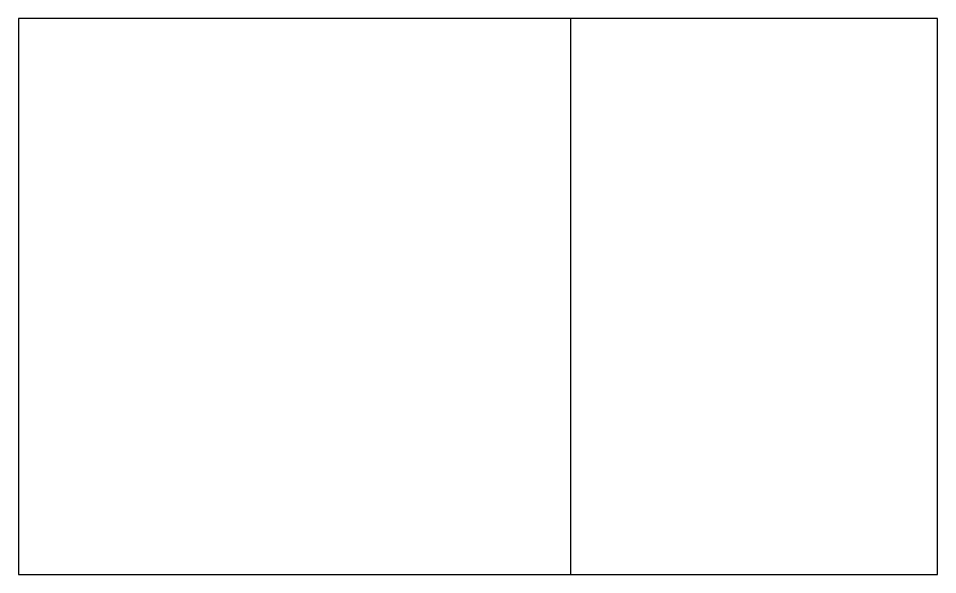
# Model space of a CAD drawing. Header units: millimetres. Extents: x 0 to 99.1, y 0 to 60.
import ezdxf

# ---------------------------------------------------------------- set-up
doc = ezdxf.new("R2010")
doc.units = ezdxf.units.MM
doc.layers.add('IV_BEND', color=7, linetype='Continuous')
doc.layers.add('IV_OUTER_PROFILE', color=7, linetype='Continuous')

msp = doc.modelspace()

# ---------------------------------------------------------------- linework, layer by layer
at = {"layer": 'IV_BEND'}
msp.add_line((59.54469, 0), (59.54469, 60), dxfattribs=at)
at = {"layer": 'IV_OUTER_PROFILE'}
msp.add_lwpolyline([(0, 0), (99.08938, 0), (99.08938, 60), (0, 60)], close=True, dxfattribs=at)

doc.saveas('drawing.dxf')
